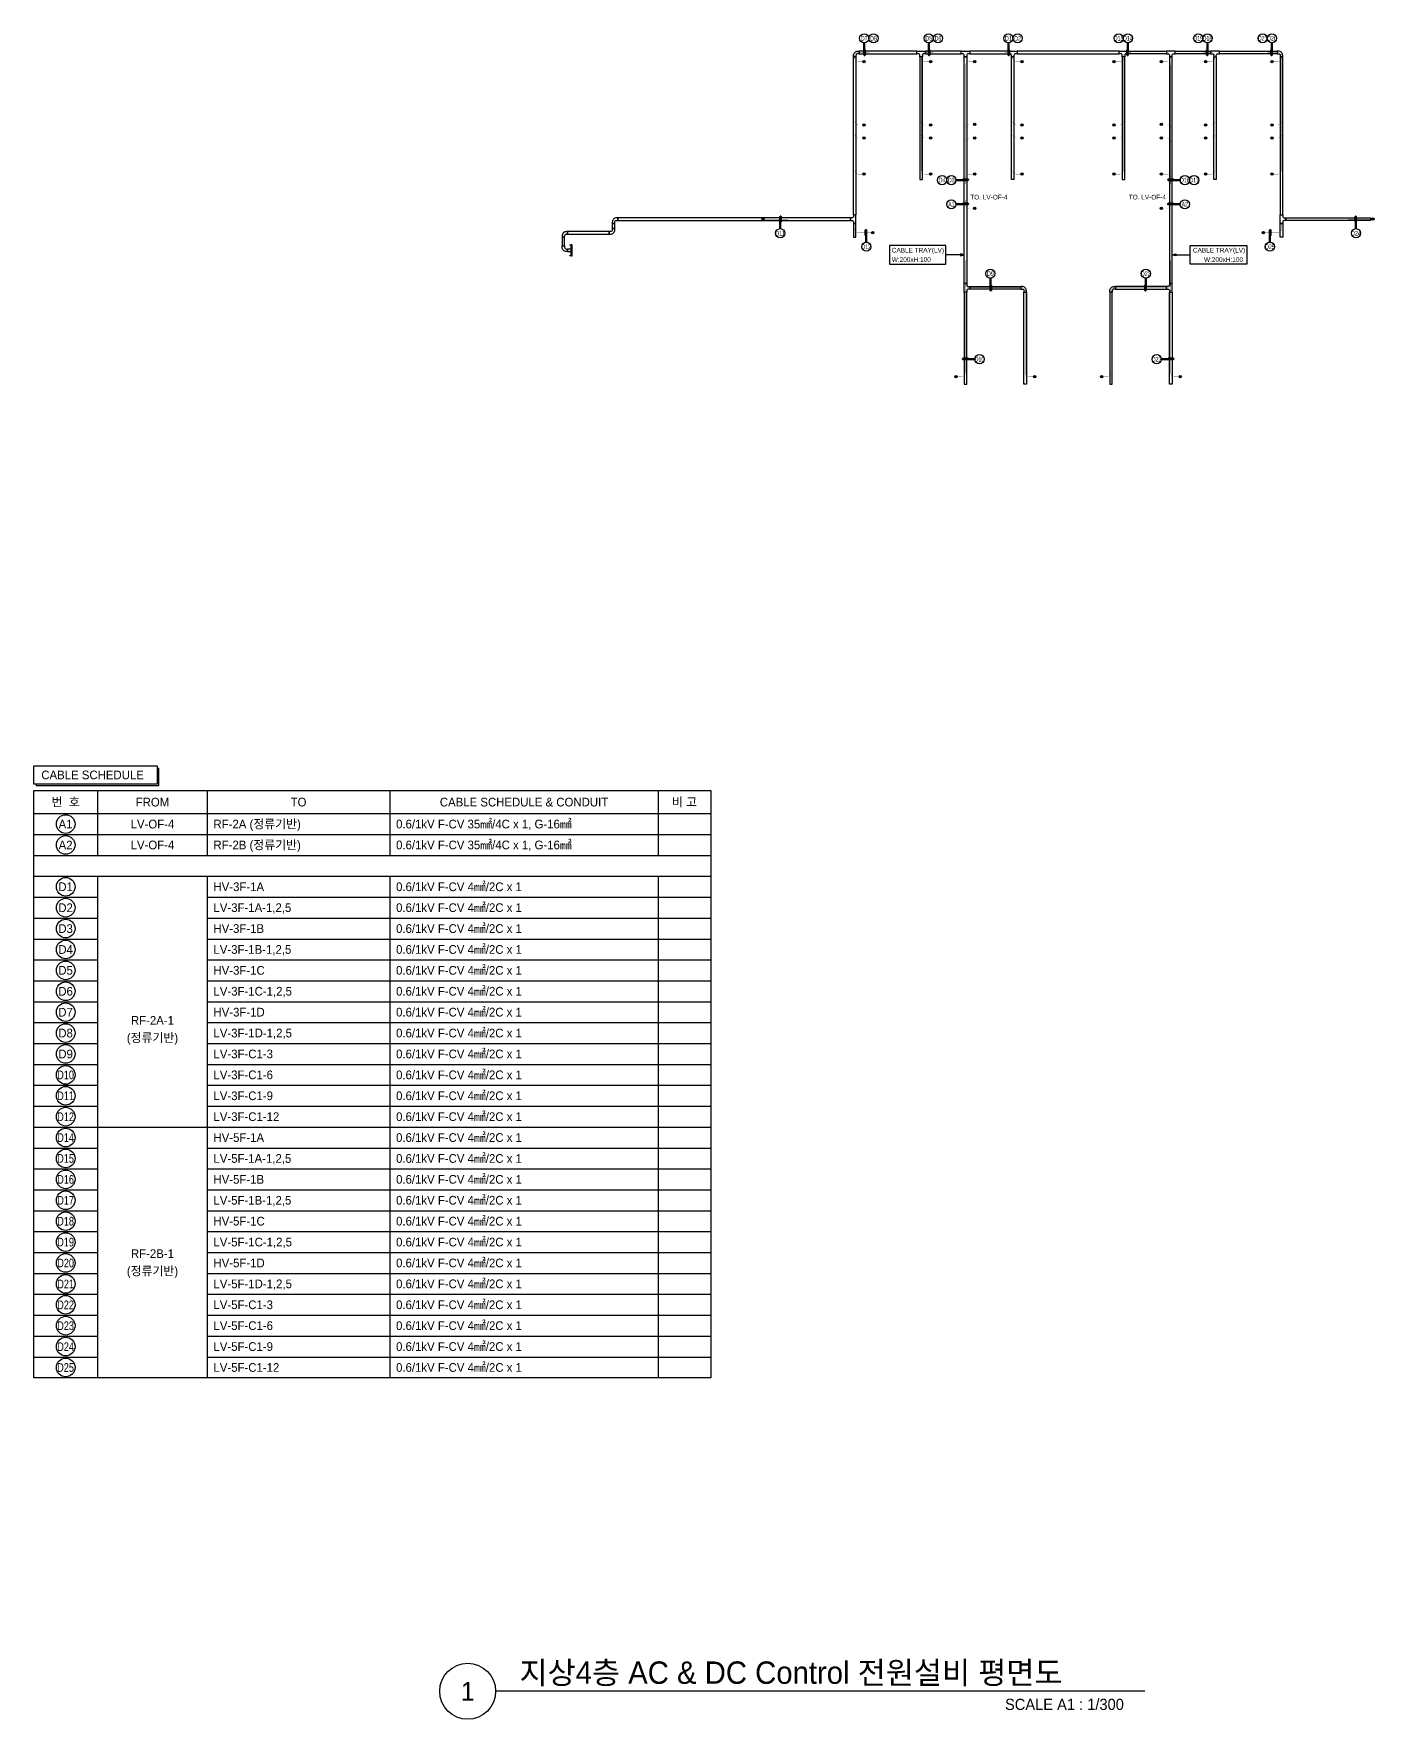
# Model space of a CAD drawing. Header units: millimetres. Extents: x 51585 to 374593, y 4425 to 1197630.
# Drawn here: x 51585 to 159373, y 721650 to 857141 of the extents above; entities that cross this region are included whole.
import ezdxf
from ezdxf.enums import TextEntityAlignment as Align

# ---------------------------------------------------------------- set-up
doc = ezdxf.new("R2010")
doc.units = ezdxf.units.MM
doc.header["$LTSCALE"] = 50
for name, color, linetype in [('-----26 Electrical Cable Tray_CONT', 3, 'Continuous'), ('-----29 Indicator', 1, 'Continuous'), ('-----30 Text', 2, 'Continuous'), ('-----41 Drawing Title', 2, 'Continuous'), ('AC CONTROL CABLE', 4, 'Continuous'), ('DC CONTROL CABLE', 1, 'Continuous')]:
    doc.layers.add(name, color=color, linetype=linetype)
doc.styles.add('ELEC', font='')
doc.styles.add('X-PLAN$0$ELEC', font='malgun.ttf')
doc.styles.add('돋움', font='')
doc.styles.get('ELEC').set_extended_font_data('Dotum')
doc.styles.get('돋움').set_extended_font_data('Dotum')

msp = doc.modelspace()

# ---------------------------------------------------------------- hatches: boundary and pattern name
at = {"layer": 'AC CONTROL CABLE', "linetype": 'Continuous'}
h = msp.add_hatch(color=256, dxfattribs=at)
edge = h.paths.add_edge_path()
edge.add_arc((127253, 843105), 93.6, 0, 360)
h = msp.add_hatch(color=256, dxfattribs=at)
edge = h.paths.add_edge_path()
edge.add_arc((142255, 843105), 93.6, 180, 540, ccw=False)
at = {"layer": 'DC CONTROL CABLE', "linetype": 'Continuous'}
h = msp.add_hatch(color=256, dxfattribs=at)
edge = h.paths.add_edge_path()
edge.add_arc((118352, 854905), 93.6, 0, 360)
h = msp.add_hatch(color=256, dxfattribs=at)
edge = h.paths.add_edge_path()
edge.add_arc((123697, 854905), 93.6, 0, 360)
h = msp.add_hatch(color=256, dxfattribs=at)
edge = h.paths.add_edge_path()
edge.add_arc((127252, 854905), 93.6, 0, 360)
h = msp.add_hatch(color=256, dxfattribs=at)
edge = h.paths.add_edge_path()
edge.add_arc((131052, 854905), 93.6, 0, 360)
h = msp.add_hatch(color=256, dxfattribs=at)
edge = h.paths.add_edge_path()
edge.add_arc((138456, 854905), 93.6, 180, 540, ccw=False)
h = msp.add_hatch(color=256, dxfattribs=at)
edge = h.paths.add_edge_path()
edge.add_arc((142256, 854905), 93.6, 180, 540, ccw=False)
h = msp.add_hatch(color=256, dxfattribs=at)
edge = h.paths.add_edge_path()
edge.add_arc((145810, 854905), 93.6, 180, 540, ccw=False)
h = msp.add_hatch(color=256, dxfattribs=at)
edge = h.paths.add_edge_path()
edge.add_arc((151156, 854905), 93.6, 180, 540, ccw=False)
h = msp.add_hatch(color=256, dxfattribs=at)
edge = h.paths.add_edge_path()
edge.add_arc((118353, 849805), 93.6, 0, 360)
h = msp.add_hatch(color=256, dxfattribs=at)
edge = h.paths.add_edge_path()
edge.add_arc((123698, 849805), 93.6, 0, 360)
h = msp.add_hatch(color=256, dxfattribs=at)
edge = h.paths.add_edge_path()
edge.add_arc((127253, 849855), 93.6, 0, 360)
h = msp.add_hatch(color=256, dxfattribs=at)
edge = h.paths.add_edge_path()
edge.add_arc((131053, 849805), 93.6, 0, 360)
h = msp.add_hatch(color=256, dxfattribs=at)
edge = h.paths.add_edge_path()
edge.add_arc((138455, 849805), 93.6, 180, 540, ccw=False)
h = msp.add_hatch(color=256, dxfattribs=at)
edge = h.paths.add_edge_path()
edge.add_arc((142255, 849855), 93.6, 180, 540, ccw=False)
h = msp.add_hatch(color=256, dxfattribs=at)
edge = h.paths.add_edge_path()
edge.add_arc((145809, 849805), 93.6, 180, 540, ccw=False)
h = msp.add_hatch(color=256, dxfattribs=at)
edge = h.paths.add_edge_path()
edge.add_arc((151155, 849805), 93.6, 180, 540, ccw=False)
h = msp.add_hatch(color=256, dxfattribs=at)
edge = h.paths.add_edge_path()
edge.add_arc((118353, 848755), 93.6, 0, 360)
h = msp.add_hatch(color=256, dxfattribs=at)
edge = h.paths.add_edge_path()
edge.add_arc((123698, 848755), 93.6, 0, 360)
h = msp.add_hatch(color=256, dxfattribs=at)
edge = h.paths.add_edge_path()
edge.add_arc((127253, 848755), 93.6, 0, 360)
h = msp.add_hatch(color=256, dxfattribs=at)
edge = h.paths.add_edge_path()
edge.add_arc((131053, 848755), 93.6, 0, 360)
h = msp.add_hatch(color=256, dxfattribs=at)
edge = h.paths.add_edge_path()
edge.add_arc((138455, 848755), 93.6, 180, 540, ccw=False)
h = msp.add_hatch(color=256, dxfattribs=at)
edge = h.paths.add_edge_path()
edge.add_arc((142255, 848755), 93.6, 180, 540, ccw=False)
h = msp.add_hatch(color=256, dxfattribs=at)
edge = h.paths.add_edge_path()
edge.add_arc((145809, 848755), 93.6, 180, 540, ccw=False)
h = msp.add_hatch(color=256, dxfattribs=at)
edge = h.paths.add_edge_path()
edge.add_arc((151155, 848755), 93.6, 180, 540, ccw=False)
h = msp.add_hatch(color=256, dxfattribs=at)
edge = h.paths.add_edge_path()
edge.add_arc((118353, 845855), 93.6, 0, 360)
h = msp.add_hatch(color=256, dxfattribs=at)
edge = h.paths.add_edge_path()
edge.add_arc((123698, 845855), 93.6, 0, 360)
h = msp.add_hatch(color=256, dxfattribs=at)
edge = h.paths.add_edge_path()
edge.add_arc((127253, 845855), 93.6, 0, 360)
h = msp.add_hatch(color=256, dxfattribs=at)
edge = h.paths.add_edge_path()
edge.add_arc((131053, 845855), 93.6, 0, 360)
h = msp.add_hatch(color=256, dxfattribs=at)
edge = h.paths.add_edge_path()
edge.add_arc((138455, 845855), 93.6, 180, 540, ccw=False)
h = msp.add_hatch(color=256, dxfattribs=at)
edge = h.paths.add_edge_path()
edge.add_arc((142255, 845855), 93.6, 180, 540, ccw=False)
h = msp.add_hatch(color=256, dxfattribs=at)
edge = h.paths.add_edge_path()
edge.add_arc((145809, 845855), 93.6, 180, 540, ccw=False)
h = msp.add_hatch(color=256, dxfattribs=at)
edge = h.paths.add_edge_path()
edge.add_arc((151155, 845855), 93.6, 180, 540, ccw=False)
h = msp.add_hatch(color=256, dxfattribs=at)
edge = h.paths.add_edge_path()
edge.add_arc((110228, 842235), 93.6, 180, 540, ccw=False)
h = msp.add_hatch(color=256, dxfattribs=at)
edge = h.paths.add_edge_path()
edge.add_arc((159279, 842235), 93.6, 0, 360)
h = msp.add_hatch(color=256, dxfattribs=at)
edge = h.paths.add_edge_path()
edge.add_arc((119053, 841155), 93.6, 0, 360)
h = msp.add_hatch(color=256, dxfattribs=at)
edge = h.paths.add_edge_path()
edge.add_arc((150455, 841155), 93.6, 180, 540, ccw=False)
h = msp.add_hatch(color=256, dxfattribs=at)
edge = h.paths.add_edge_path()
edge.add_arc((125743, 829563), 93.6, 180, 540, ccw=False)
h = msp.add_hatch(color=256, dxfattribs=at)
edge = h.paths.add_edge_path()
edge.add_arc((132054, 829563), 93.6, 0, 360)
h = msp.add_hatch(color=256, dxfattribs=at)
edge = h.paths.add_edge_path()
edge.add_arc((137454, 829563), 93.6, 180, 540, ccw=False)
h = msp.add_hatch(color=256, dxfattribs=at)
edge = h.paths.add_edge_path()
edge.add_arc((143764, 829563), 93.6, 0, 360)

# ---------------------------------------------------------------- linework, layer by layer
at = {"layer": '-----26 Electrical Cable Tray_CONT', "elevation": 0}
for points in [[(117848, 855536, 0.4142136), (117698, 855386), (117698, 855286), (117498, 855286), (117498, 855386, -0.4142136), (117848, 855736), (117948, 855736), (117948, 855536)], [(126148, 855536), (126148, 855736), (126848, 855736), (126848, 855536), (126748, 855536, 0.4142136), (126598, 855386), (126598, 855286), (126398, 855286), (126398, 855386, 0.4142136), (126248, 855536)], [(138859, 855536), (138859, 855736), (139559, 855736), (139559, 855536), (139459, 855536, 0.4142136), (139309, 855386), (139309, 855286), (139109, 855286), (139109, 855386, 0.4142136), (138959, 855536)], [(143359, 855536), (143359, 855736), (142659, 855736), (142659, 855536), (142759, 855536, -0.4142136), (142909, 855386), (142909, 855286), (143109, 855286), (143109, 855386, -0.4142136), (143259, 855536)], [(151659, 855536, -0.4142136), (151809, 855386), (151809, 855286), (152009, 855286), (152009, 855386, 0.4142136), (151659, 855736), (151559, 855736), (151559, 855536)], [(98105, 841380, -0.4142136), (97955, 841230), (97855, 841230), (97855, 841030), (97955, 841030, 0.4142136), (98305, 841380), (98305, 841480), (98105, 841480)], [(98305, 841985, -0.4142136), (98455, 842135), (98555, 842135), (98555, 842335), (98455, 842335, 0.4142136), (98105, 841985), (98105, 841885), (98305, 841885)], [(117498, 841885), (117698, 841885), (117698, 842585), (117498, 842585), (117498, 842485, -0.4142136), (117348, 842335), (117248, 842335), (117248, 842135), (117348, 842135, -0.4142136), (117498, 841985)], [(152009, 841885), (151809, 841885), (151809, 842585), (152009, 842585), (152009, 842485, 0.4142136), (152159, 842335), (152259, 842335), (152259, 842135), (152159, 842135, 0.4142136), (152009, 841985)], [(126598, 836370), (126398, 836370), (126398, 837070), (126598, 837070), (126598, 836970, 0.4142136), (126748, 836820), (126848, 836820), (126848, 836620), (126748, 836620, 0.4142136), (126598, 836470)], [(131049, 836620, -0.4142136), (131199, 836470), (131199, 836370), (131399, 836370), (131399, 836470, 0.4142136), (131049, 836820), (130949, 836820), (130949, 836620)], [(138458, 836620, 0.4142136), (138308, 836470), (138308, 836370), (138108, 836370), (138108, 836470, -0.4142136), (138458, 836820), (138558, 836820), (138558, 836620)], [(142909, 836370), (143109, 836370), (143109, 837070), (142909, 837070), (142909, 836970, -0.4142136), (142759, 836820), (142659, 836820), (142659, 836620), (142759, 836620, -0.4142136), (142909, 836470)]]:
    msp.add_lwpolyline(points, format="xyb", close=True, dxfattribs=at)
for points in [[(117698, 842585), (117498, 842585), (117498, 855286), (117698, 855286)], [(122843, 845422), (123043, 845422), (123043, 855286), (122843, 855286)], [(126598, 837070), (126398, 837070), (126398, 855286), (126598, 855286)], [(130398, 845422), (130198, 845422), (130198, 855286), (130398, 855286)], [(139109, 845422), (139309, 845422), (139309, 855286), (139109, 855286)], [(142909, 837070), (143109, 837070), (143109, 855286), (142909, 855286)], [(146664, 845422), (146464, 845422), (146464, 855286), (146664, 855286)], [(151809, 842585), (152009, 842585), (152009, 855286), (151809, 855286)], [(98305, 841885), (98105, 841885), (98105, 841480), (98305, 841480)], [(98555, 842335), (98555, 842135), (117248, 842135), (117248, 842335)], [(117498, 840774), (117698, 840774), (117698, 841885), (117498, 841885)], [(152009, 840774), (151809, 840774), (151809, 841885), (152009, 841885)], [(159064, 842335), (159064, 842135), (152259, 842135), (152259, 842335)], [(126398, 828961), (126598, 828961), (126598, 836368), (126398, 836368)], [(126848, 836620), (126848, 836820), (130949, 836820), (130949, 836620)], [(131399, 828962), (131199, 828962), (131199, 836370), (131399, 836370)], [(138108, 828962), (138308, 828962), (138308, 836370), (138108, 836370)], [(142659, 836620), (142659, 836820), (138558, 836820), (138558, 836620)], [(143109, 828961), (142909, 828961), (142909, 836368), (143109, 836368)]]:
    msp.add_lwpolyline(points, close=True, dxfattribs=at)
at = {"layer": '-----26 Electrical Cable Tray_CONT'}
for points in [[(122593, 855536), (122593, 855736), (117948, 855736), (117948, 855536)], [(126148, 855536), (126148, 855736), (123293, 855736), (123293, 855536)], [(129948, 855536), (129948, 855736), (126848, 855736), (126848, 855536)], [(138859, 855536), (138859, 855736), (130648, 855736), (130648, 855536)], [(139559, 855536), (139559, 855736), (142659, 855736), (142659, 855536)], [(143359, 855536), (143359, 855736), (146214, 855736), (146214, 855536)], [(146914, 855536), (146914, 855736), (151559, 855736), (151559, 855536)], [(94266, 840780), (94066, 840780), (94066, 840080), (94266, 840080)], [(94516, 841230), (94516, 841030), (97855, 841030), (97855, 841230)], [(94804, 839630), (94804, 839830), (94516, 839830), (94516, 839630)]]:
    msp.add_lwpolyline(points, close=True, dxfattribs=at)
for points in [[(122593, 855536), (122593, 855736), (123293, 855736), (123293, 855536), (123193, 855536, 0.4142136), (123043, 855386), (123043, 855286), (122843, 855286), (122843, 855386, 0.4142136), (122693, 855536)], [(129948, 855536), (129948, 855736), (130648, 855736), (130648, 855536), (130548, 855536, 0.4142136), (130398, 855386), (130398, 855286), (130198, 855286), (130198, 855386, 0.4142136), (130048, 855536)], [(146914, 855536), (146914, 855736), (146214, 855736), (146214, 855536), (146314, 855536, -0.4142136), (146464, 855386), (146464, 855286), (146664, 855286), (146664, 855386, -0.4142136), (146814, 855536)], [(94266, 840880, -0.4142136), (94416, 841030), (94516, 841030), (94516, 841230), (94416, 841230, 0.4142136), (94066, 840880), (94066, 840780), (94266, 840780)], [(94266, 839980, 0.4142136), (94416, 839830), (94516, 839830), (94516, 839630), (94416, 839630, -0.4142136), (94066, 839980), (94066, 840080), (94266, 840080)]]:
    msp.add_lwpolyline(points, format="xyb", close=True, dxfattribs=at)
at = {"layer": '-----29 Indicator', "color": 1}
for p, q in [((126398, 839365), (124927, 839365)), ((126398, 839365), (126098, 839440)), ((126098, 839440), (126098, 839290)), ((126098, 839290), (126398, 839365)), ((143109, 839365), (143409, 839440)), ((143409, 839290), (143109, 839365)), ((143109, 839365), (144580, 839365)), ((143409, 839440), (143409, 839290))]:
    msp.add_line(p, q, dxfattribs=at)
at = {"layer": '-----29 Indicator', "lineweight": 100, "elevation": 0}
for points in [[(118363, 856399), (118363, 856399), (118363, 855428), (118417, 855428), (118417, 855843), (118328, 855843)], [(123545, 856399), (123545, 856399), (123545, 855428), (123598, 855428), (123598, 855843), (123509, 855843)], [(129950, 856399), (129950, 856399), (129950, 855428), (130003, 855428), (130003, 855843), (129914, 855843)], [(139558, 856399), (139558, 856399), (139558, 855428), (139504, 855428), (139504, 855843), (139593, 855843)], [(145962, 856399), (145962, 856399), (145962, 855428), (145909, 855428), (145909, 855843), (145998, 855843)], [(151144, 856399), (151144, 856399), (151144, 855428), (151090, 855428), (151090, 855843), (151180, 855843)], [(125741, 843428), (125741, 843428), (126711, 843428), (126711, 843481), (126296, 843481), (126296, 843392)], [(143767, 843428), (143767, 843428), (142796, 843428), (142796, 843481), (143211, 843481), (143211, 843392)], [(111606, 841472), (111606, 841472), (111606, 842443), (111659, 842443), (111659, 842027), (111570, 842027)], [(157901, 841472), (157901, 841472), (157901, 842443), (157848, 842443), (157848, 842027), (157937, 842027)], [(118529, 840392), (118529, 840392), (118529, 841363), (118475, 841363), (118475, 840947), (118564, 840947)], [(150979, 840392), (150979, 840392), (150979, 841363), (151032, 841363), (151032, 840947), (150943, 840947)], [(128505, 837482), (128505, 837482), (128505, 836512), (128558, 836512), (128558, 836927), (128469, 836927)], [(141002, 837482), (141002, 837482), (141002, 836512), (140949, 836512), (140949, 836927), (141038, 836927)], [(127261, 830974), (127261, 830974), (126290, 830974), (126290, 831028), (126706, 831028), (126706, 830939)], [(142246, 830974), (142246, 830974), (143217, 830974), (143217, 831028), (142802, 831028), (142802, 830939)]]:
    msp.add_lwpolyline(points, dxfattribs=at)
at = {"layer": '-----29 Indicator', "lineweight": 100}
for points in [[(125735, 845375), (125735, 845375), (126706, 845375), (126706, 845428), (126290, 845428), (126290, 845339)], [(143772, 845375), (143772, 845375), (142802, 845375), (142802, 845428), (143217, 845428), (143217, 845339)]]:
    msp.add_lwpolyline(points, dxfattribs=at)
at = {"layer": '-----29 Indicator', "color": 1, "elevation": 0}
for points in [[(120390, 840115), (120390, 838615), (124927, 838615), (124927, 840115)], [(149117, 840115), (149117, 838615), (144580, 838615), (144580, 840115)]]:
    msp.add_lwpolyline(points, close=True, dxfattribs=at)
at = {"layer": '-----29 Indicator'}
for centre in [(118363, 856770, 0), (119106, 856770, 0), (123545, 856770, 0), (124288, 856770, 0), (129950, 856770, 0), (130692, 856770, 0), (138815, 856770, 0), (139558, 856770, 0), (145220, 856770, 0), (145962, 856770, 0), (150401, 856770, 0), (151144, 856770, 0), (124621, 845375), (125364, 845375), (144143, 845375), (144886, 845375), (125369, 843428), (144138, 843428), (111606, 841101, 0), (157901, 841101, 0), (118529, 840021, 0), (150979, 840021, 0), (128505, 837854, 0), (141002, 837854, 0), (127632, 830974, 0), (141875, 830974, 0)]:
    msp.add_circle(centre, 371, dxfattribs=at)
at = {"layer": '-----41 Drawing Title', "color": 7}
msp.add_line((140922, 723900), (88728, 723900), dxfattribs=at)
msp.add_circle((86478, 723900), 2250, dxfattribs=at)
at = {"color": 0}
for points in [[(94704, 840155), (94704, 840180), (94804, 840180), (94804, 839280), (94704, 839280), (94704, 839305)], [(94804, 840205), (94854, 840205), (94854, 839255), (94804, 839255), (94804, 840205)]]:
    msp.add_lwpolyline(points, dxfattribs=at)
at = {"layer": 'AC CONTROL CABLE', "linetype": 'Continuous', "elevation": 0}
for points in [[(126504, 844221, 0, 202, 0), (126504, 843771, 0, 0, 0), (126504, 843680, 0, 0, 0)], [(143004, 844221, 0, 202, 0), (143004, 843771, 0, 0, 0), (143004, 843680, 0, 0, 0)]]:
    msp.add_lwpolyline(points, format="xyseb", dxfattribs=at)
at = {"layer": 'AC CONTROL CABLE', "linetype": 'Continuous', "const_width": 15, "elevation": 0}
for points in [[(127253, 843105), (126804, 843105, -0.4142136), (126504, 843405), (126504, 843771)], [(142255, 843105), (142704, 843105, 0.4142136), (143004, 843405), (143004, 843771)]]:
    msp.add_lwpolyline(points, format="xyb", dxfattribs=at)
at = {"layer": 'AC CONTROL CABLE', "linetype": 'Continuous'}
for centre in [(127253, 843105, 0), (142255, 843105, 0)]:
    msp.add_circle(centre, 93.8, dxfattribs=at)
at = {"layer": 'DC CONTROL CABLE', "linetype": 'Continuous', "const_width": 15, "elevation": 0}
for points in [[(118353, 845855), (117898, 845855, -0.4142136), (117598, 846155), (117598, 855336, -0.4142136), (117898, 855636), (118735, 855636)], [(118352, 854905), (117898, 854905, -0.4142136), (117598, 855205), (117598, 855205)], [(123698, 845855), (123243, 845855, -0.4142136), (122943, 846155), (122943, 855336, 0), (122943, 855336, -0.4142136), (123243, 855636), (123942, 855636)], [(123697, 854905), (123243, 854905, -0.4142136), (122943, 855205), (122943, 855205)], [(131053, 845855), (130598, 845855, -0.4142136), (130298, 846155), (130298, 855336, 0.4142136), (129998, 855636), (129641, 855636)], [(131052, 854905), (130598, 854905, -0.4142136), (130298, 855205), (130298, 855205)], [(138455, 845855), (138909, 845855, 0.4142136), (139209, 846155), (139209, 855336, -0.4142136), (139509, 855636), (139866, 855636)], [(138456, 854905), (138909, 854905, 0.4142136), (139209, 855205), (139209, 855205)], [(145809, 845855), (146264, 845855, 0.4142136), (146564, 846155), (146564, 855336, 0), (146564, 855336, 0.4142136), (146264, 855636), (145565, 855636)], [(145810, 854905), (146264, 854905, 0.4142136), (146564, 855205), (146564, 855205)], [(151155, 845855), (151609, 845855, 0.4142136), (151909, 846155), (151909, 855336, 0.4142136), (151609, 855636), (150772, 855636)], [(151156, 854905), (151609, 854905, 0.4142136), (151909, 855205), (151909, 855205)], [(127252, 854905), (126798, 854905, 0.4142136), (126498, 854605), (126498, 845061, 0)], [(142256, 854905), (142709, 854905, -0.4142136), (143009, 854605), (143009, 845061, 0)], [(118353, 849805), (117899, 849805, -0.4142136), (117599, 850105), (117599, 850105)], [(123698, 849805), (123244, 849805, -0.4142136), (122944, 850105), (122944, 850105)], [(127253, 849855), (126799, 849855, 0.4142136), (126499, 849555), (126499, 849555)], [(131053, 849805), (130599, 849805, -0.4142136), (130299, 850105), (130299, 850105)], [(138455, 849805), (138908, 849805, 0.4142136), (139208, 850105), (139208, 850105)], [(142255, 849855), (142708, 849855, -0.4142136), (143008, 849555), (143008, 849555)], [(145809, 849805), (146263, 849805, 0.4142136), (146563, 850105), (146563, 850105)], [(151155, 849805), (151608, 849805, 0.4142136), (151908, 850105), (151908, 850105)], [(118353, 848755), (117899, 848755, -0.4142136), (117599, 849055), (117599, 849055)], [(123698, 848755), (123244, 848755, -0.4142136), (122944, 849055), (122944, 849055)], [(127253, 848755), (126799, 848755, 0.4142136), (126499, 848455), (126499, 848455)], [(131053, 848755), (130599, 848755, -0.4142136), (130299, 849055), (130299, 849055)], [(138455, 848755), (138908, 848755, 0.4142136), (139208, 849055), (139208, 849055)], [(142255, 848755), (142708, 848755, -0.4142136), (143008, 848455), (143008, 848455)], [(145809, 848755), (146263, 848755, 0.4142136), (146563, 849055), (146563, 849055)], [(151155, 848755), (151608, 848755, 0.4142136), (151908, 849055), (151908, 849055)], [(127253, 845855), (126799, 845855, 0.4142136), (126499, 845555), (126499, 845555)], [(142255, 845855), (142708, 845855, -0.4142136), (143008, 845555), (143008, 845555)], [(119053, 841155), (117898, 841155, -0.4142136), (117598, 841455), (117598, 841875)], [(150455, 841155), (151609, 841155, 0.4142136), (151909, 841455), (151909, 841875)], [(132054, 829563), (131599, 829563, -0.4142136), (131299, 829863), (131299, 836420, 0.4142136), (130999, 836720), (126798, 836720, -0.4142136), (126498, 837020), (126498, 838915)], [(137454, 829563), (137908, 829563, 0.4142136), (138208, 829863), (138208, 836420, -0.4142136), (138508, 836720), (142709, 836720, 0.4142136), (143009, 837020), (143009, 838915)], [(125743, 829563), (126198, 829563, 0.4142136), (126498, 829863), (126498, 837020)], [(143764, 829563), (143309, 829563, -0.4142136), (143009, 829863), (143009, 837020)]]:
    msp.add_lwpolyline(points, format="xyb", dxfattribs=at)
at = {"layer": 'DC CONTROL CABLE', "linetype": 'Continuous', "elevation": 0}
for points in [[(119185, 855636, 0, 202, 0), (118735, 855636, 0, 0, 0), (118534, 855636, 0, 0, 0)], [(124392, 855636, 0, 202, 0), (123942, 855636, 0, 0, 0), (123740, 855636, 0, 0, 0)], [(129191, 855636, 0, 202, 0), (129641, 855636, 0, 0, 0), (129842, 855636, 0, 0, 0)], [(140316, 855636, 0, 202, 0), (139866, 855636, 0, 0, 0), (139665, 855636, 0, 0, 0)], [(145115, 855636, 0, 202, 0), (145565, 855636, 0, 0, 0), (145767, 855636, 0, 0, 0)], [(150322, 855636, 0, 202, 0), (150772, 855636, 0, 0, 0), (150973, 855636, 0, 0, 0)], [(112701, 842235, 0, 202, 0), (112251, 842235, 0, 0, 0), (112005, 842235, 0, 0, 0)], [(117598, 842325, 0, 202, 0), (117598, 841875, 0, 0, 0), (117598, 841629, 0, 0, 0)], [(151909, 842325, 0, 202, 0), (151909, 841875, 0, 0, 0), (151909, 841629, 0, 0, 0)], [(156806, 842235, 0, 202, 0), (157256, 842235, 0, 0, 0), (157502, 842235, 0, 0, 0)], [(126498, 839365, 0, 202, 0), (126498, 838915, 0, 0, 0), (126498, 838668, 0, 0, 0)], [(143009, 839365, 0, 202, 0), (143009, 838915, 0, 0, 0), (143009, 838668, 0, 0, 0)]]:
    msp.add_lwpolyline(points, format="xyseb", dxfattribs=at)
at = {"layer": 'DC CONTROL CABLE', "linetype": 'Continuous'}
for points in [[(126498, 844611, 0, 202, 0), (126498, 845061, 0, 0, 0), (126498, 846356, 0, 0, 0)], [(143009, 844611, 0, 202, 0), (143009, 845061, 0, 0, 0), (143009, 846356, 0, 0, 0)]]:
    msp.add_lwpolyline(points, format="xyseb", dxfattribs=at)
at = {"layer": 'DC CONTROL CABLE', "linetype": 'Continuous', "const_width": 15, "elevation": 0}
for points in [[(110228, 842235), (112251, 842235)], [(159279, 842235), (157256, 842235)]]:
    msp.add_lwpolyline(points, dxfattribs=at)
at = {"layer": 'DC CONTROL CABLE', "linetype": 'Continuous'}
for centre in [(118352, 854905), (123697, 854905), (127252, 854905), (131052, 854905), (138456, 854905), (142256, 854905), (145810, 854905), (151156, 854905), (118353, 849805), (123698, 849805), (127253, 849855), (131053, 849805), (138455, 849805), (142255, 849855), (145809, 849805), (151155, 849805), (118353, 848755), (123698, 848755), (127253, 848755), (131053, 848755), (138455, 848755), (142255, 848755), (145809, 848755), (151155, 848755), (118353, 845855, 0), (123698, 845855, 0), (127253, 845855, 0), (131053, 845855, 0), (138455, 845855, 0), (142255, 845855, 0), (145809, 845855, 0), (151155, 845855, 0), (110228, 842235, 0), (159279, 842235, 0), (119053, 841155, 0), (150455, 841155, 0), (125743, 829563, 0), (132054, 829563, 0), (137454, 829563, 0), (143764, 829563, 0)]:
    msp.add_circle(centre, 93.8, dxfattribs=at)

# ---------------------------------------------------------------- texts
at = {"layer": '-----26 Electrical Cable Tray_CONT', "style": 'ELEC'}
for s, p in [('W:200xH:100', (120577, 838990, 0)), ('CABLE TRAY(LV)', (120577, 839740, 0)), ('CABLE TRAY(LV)', (144789, 839740, 0)), ('W:200xH:100', (145681, 838990, 0))]:
    msp.add_text(s, height=375, dxfattribs=at).set_placement(p, align=Align.MIDDLE_LEFT)
at = {"layer": '-----30 Text', "linetype": 'Continuous', "style": 'ELEC', "width": 0.7}
for s, p in [('D7', (118363, 856770, 0)), ('D8', (119106, 856770, 0)), ('D5', (123545, 856770, 0)), ('D6', (124288, 856770, 0)), ('D1', (129950, 856770, 0)), ('D2', (130692, 856770, 0)), ('D15', (138815, 856770, 0)), ('D14', (139558, 856770, 0)), ('D19', (145220, 856770, 0)), ('D18', (145962, 856770, 0)), ('D21', (150401, 856770, 0)), ('D20', (151144, 856770, 0)), ('D4', (124621, 845375)), ('D3', (125364, 845375)), ('D16', (144143, 845375)), ('D17', (144886, 845375)), ('A1', (125369, 843428)), ('A2', (144138, 843428)), ('D11', (111606, 841101, 0)), ('D12', (118529, 840021, 0)), ('D25', (150979, 840021, 0)), ('D24', (157901, 841101, 0)), ('D9', (128505, 837854, 0)), ('D22', (141002, 837854, 0)), ('D10', (127632, 830974, 0)), ('D23', (141875, 830974, 0))]:
    msp.add_text(s, height=375, dxfattribs=at).set_placement(p, align=Align.MIDDLE)
at = {"layer": '-----30 Text', "style": '돋움'}
for p in [(128384, 844004), (141124, 844004)]:
    msp.add_text('TO. LV-OF-4', height=375, dxfattribs=at).set_placement(p, align=Align.MIDDLE)
msp.add_text('CABLE SCHEDULE', height=700, dxfattribs=at).set_placement((52197, 797210))
at = {"layer": '-----41 Drawing Title', "color": 2, "style": 'ELEC'}
msp.add_text('지상4층 AC & DC Control 전원설비 평면도', height=1800, dxfattribs=at).set_placement((90645, 724500))
at = {"layer": '-----41 Drawing Title', "color": 7, "style": 'ELEC'}
msp.add_text('1', height=1500, dxfattribs=at).set_placement((86478, 723900), align=Align.MIDDLE)
at = {"layer": '-----41 Drawing Title', "style": 'ELEC'}
msp.add_text('SCALE A1 : 1/300', height=900, dxfattribs=at).set_placement((139237, 722400), align=Align.RIGHT)
at = {"color": 0, "style": 'X-PLAN$0$ELEC', "width": 0.7}
msp.add_text('LV 트레이 건물용', height=50, rotation=90, dxfattribs=at).set_placement((94749, 839730), align=Align.MIDDLE_CENTER)

# ---------------------------------------------------------------- wipeouts: each hides what was drawn before it
msp.add_wipeout([(106020, 749091), (51587, 749091), (51587, 796300), (106020, 796300)]).dxf.layer = '-----29 Indicator'

# ---------------------------------------------------------------- next in the draw order: linework, layer by layer
at = {"layer": '-----29 Indicator'}
for points in [[(51585, 798294), (61504, 798294), (61504, 796824), (51585, 796824)], [(106020, 749091), (51587, 749091), (51587, 796300), (106020, 796300)]]:
    msp.add_lwpolyline(points, close=True, dxfattribs=at)
for points in [[(51781, 796824), (51781, 796698), (61644, 796698), (61644, 798070), (61504, 798070)], [(56727, 796300), (56727, 791091)], [(65539, 796300), (65539, 791091)], [(80220, 796300), (80220, 791091)], [(101795, 796300), (101795, 791091)], [(51587, 794452), (106020, 794452)], [(51587, 792771), (106020, 792771)], [(51587, 791091), (106020, 791091)], [(51587, 789411), (106020, 789411)], [(56727, 789411), (56727, 749091)], [(65539, 789411), (65539, 749091)], [(80220, 789411), (80220, 749091)], [(101795, 789411), (101795, 749091)], [(51587, 787731), (56727, 787731)], [(65539, 787731), (106020, 787731)], [(51587, 786051), (56727, 786051)], [(65539, 786051), (106020, 786051)], [(51587, 784371), (56727, 784371)], [(65539, 784371), (106020, 784371)], [(51587, 782691), (56727, 782691)], [(65539, 782691), (106020, 782691)], [(51587, 781011), (56727, 781011)], [(65539, 781011), (106020, 781011)], [(51587, 779331), (56727, 779331)], [(65539, 779331), (106020, 779331)], [(51587, 777651), (56727, 777651)], [(65539, 777651), (106020, 777651)], [(51587, 775971), (56727, 775971)], [(65539, 775971), (106020, 775971)], [(51587, 774291), (56727, 774291)], [(65539, 774291), (106020, 774291)], [(51587, 772611), (56727, 772611)], [(65539, 772611), (106020, 772611)], [(51587, 770931), (56727, 770931)], [(65539, 770931), (106020, 770931)], [(51587, 769251), (106020, 769251)], [(51587, 767571), (56727, 767571)], [(65539, 767571), (106020, 767571)], [(51587, 765891), (56727, 765891)], [(65539, 765891), (106020, 765891)], [(51587, 764211), (56727, 764211)], [(65539, 764211), (106020, 764211)], [(51587, 762531), (56727, 762531)], [(65539, 762531), (106020, 762531)], [(51587, 760851), (56727, 760851)], [(65539, 760851), (106020, 760851)], [(51587, 759171), (56727, 759171)], [(65539, 759171), (106020, 759171)], [(51587, 757491), (56727, 757491)], [(65539, 757491), (106020, 757491)], [(51587, 755811), (56727, 755811)], [(65539, 755811), (106020, 755811)], [(51587, 754131), (56727, 754131)], [(65539, 754131), (106020, 754131)], [(51587, 752451), (56727, 752451)], [(65539, 752451), (106020, 752451)], [(51587, 750771), (56727, 750771)], [(65539, 750771), (106020, 750771)]]:
    msp.add_lwpolyline(points, dxfattribs=at)
for centre in [(54157, 793611), (54157, 791931), (54157, 788571), (54157, 786891), (54157, 785211), (54157, 783531), (54157, 781851), (54157, 780171), (54157, 778491), (54157, 776811), (54157, 775131), (54157, 773451), (54157, 771771), (54157, 770091), (54157, 768411), (54157, 766731), (54157, 765051), (54157, 763371), (54157, 761691), (54157, 760011), (54157, 758331), (54157, 756651), (54157, 754971), (54157, 753291), (54157, 751611), (54157, 749931)]:
    msp.add_circle(centre, 751, dxfattribs=at)

# ---------------------------------------------------------------- next in the draw order: texts
at = {"layer": '-----30 Text', "style": '돋움'}
for s, p in [('번  호', (54157, 795376)), ('FROM', (61133, 795376)), ('TO', (72879, 795376)), ('CABLE SCHEDULE & CONDUIT', (91007, 795376)), ('비 고', (103908, 795376)), ('LV-OF-4', (61133, 793611)), ('LV-OF-4', (61133, 791931)), ('RF-2A-1', (61133, 777833)), ('(정류기반)', (61133, 776433)), ('RF-2B-1', (61133, 759081)), ('(정류기반)', (61133, 757681))]:
    msp.add_text(s, height=700, dxfattribs=at).set_placement(p, align=Align.MIDDLE_CENTER)
for s, p in [('RF-2A (정류기반)', (66039, 793611)), ('0.6/1kV F-CV 35㎟/4C x 1, G-16㎟', (80720, 793611)), ('RF-2B (정류기반)', (66039, 791931)), ('0.6/1kV F-CV 35㎟/4C x 1, G-16㎟', (80720, 791931)), ('HV-3F-1A', (66039, 788571)), ('0.6/1kV F-CV 4㎟/2C x 1', (80720, 788571)), ('LV-3F-1A-1,2,5', (66039, 786891)), ('0.6/1kV F-CV 4㎟/2C x 1', (80720, 786891)), ('HV-3F-1B', (66039, 785211)), ('0.6/1kV F-CV 4㎟/2C x 1', (80720, 785211)), ('LV-3F-1B-1,2,5', (66039, 783531)), ('0.6/1kV F-CV 4㎟/2C x 1', (80720, 783531)), ('HV-3F-1C', (66039, 781851)), ('0.6/1kV F-CV 4㎟/2C x 1', (80720, 781851)), ('LV-3F-1C-1,2,5', (66039, 780171)), ('0.6/1kV F-CV 4㎟/2C x 1', (80720, 780171)), ('HV-3F-1D', (66039, 778491)), ('0.6/1kV F-CV 4㎟/2C x 1', (80720, 778491)), ('LV-3F-1D-1,2,5', (66039, 776811)), ('0.6/1kV F-CV 4㎟/2C x 1', (80720, 776811)), ('LV-3F-C1-3', (66039, 775131)), ('0.6/1kV F-CV 4㎟/2C x 1', (80720, 775131)), ('LV-3F-C1-6', (66039, 773451)), ('0.6/1kV F-CV 4㎟/2C x 1', (80720, 773451)), ('LV-3F-C1-9', (66039, 771771)), ('0.6/1kV F-CV 4㎟/2C x 1', (80720, 771771)), ('LV-3F-C1-12', (66039, 770091)), ('0.6/1kV F-CV 4㎟/2C x 1', (80720, 770091)), ('HV-5F-1A', (66039, 768411)), ('0.6/1kV F-CV 4㎟/2C x 1', (80720, 768411)), ('LV-5F-1A-1,2,5', (66039, 766731)), ('0.6/1kV F-CV 4㎟/2C x 1', (80720, 766731)), ('0.6/1kV F-CV 4㎟/2C x 1', (80720, 765051)), ('HV-5F-1B', (66039, 765051)), ('LV-5F-1B-1,2,5', (66039, 763371)), ('0.6/1kV F-CV 4㎟/2C x 1', (80720, 763371)), ('HV-5F-1C', (66039, 761691)), ('0.6/1kV F-CV 4㎟/2C x 1', (80720, 761691)), ('LV-5F-1C-1,2,5', (66039, 760011)), ('0.6/1kV F-CV 4㎟/2C x 1', (80720, 760011)), ('0.6/1kV F-CV 4㎟/2C x 1', (80720, 758331)), ('HV-5F-1D', (66039, 758331)), ('LV-5F-1D-1,2,5', (66039, 756651)), ('0.6/1kV F-CV 4㎟/2C x 1', (80720, 756651)), ('LV-5F-C1-3', (66039, 754971)), ('0.6/1kV F-CV 4㎟/2C x 1', (80720, 754971)), ('LV-5F-C1-6', (66039, 753291)), ('0.6/1kV F-CV 4㎟/2C x 1', (80720, 753291)), ('0.6/1kV F-CV 4㎟/2C x 1', (80720, 751611)), ('LV-5F-C1-9', (66039, 751611)), ('LV-5F-C1-12', (66039, 749931)), ('0.6/1kV F-CV 4㎟/2C x 1', (80720, 749931))]:
    msp.add_text(s, height=700, dxfattribs=at).set_placement(p, align=Align.MIDDLE_LEFT)
for s, p in [('A1', (54149, 793609)), ('A2', (54149, 791929)), ('D1', (54149, 788568)), ('D2', (54149, 786888)), ('D3', (54149, 785208)), ('D4', (54149, 783528)), ('D5', (54149, 781848)), ('D6', (54149, 780168)), ('D7', (54149, 778488)), ('D8', (54149, 776808)), ('D9', (54149, 775128))]:
    msp.add_text(s, height=700, dxfattribs=at).set_placement(p, align=Align.MIDDLE)
at = {"layer": '-----30 Text', "style": '돋움', "width": 0.8}
for s, p in [('D10', (54149, 773448)), ('D11', (54149, 771768)), ('D12', (54149, 770088)), ('D14', (54149, 768408)), ('D15', (54149, 766728)), ('D16', (54149, 765048)), ('D17', (54149, 763368)), ('D18', (54149, 761688)), ('D19', (54149, 760008)), ('D20', (54149, 758328)), ('D21', (54149, 756648)), ('D22', (54149, 754968)), ('D23', (54149, 753288)), ('D24', (54149, 751608)), ('D25', (54149, 749928))]:
    msp.add_text(s, height=700, dxfattribs=at).set_placement(p, align=Align.MIDDLE)

doc.saveas('drawing.dxf')
